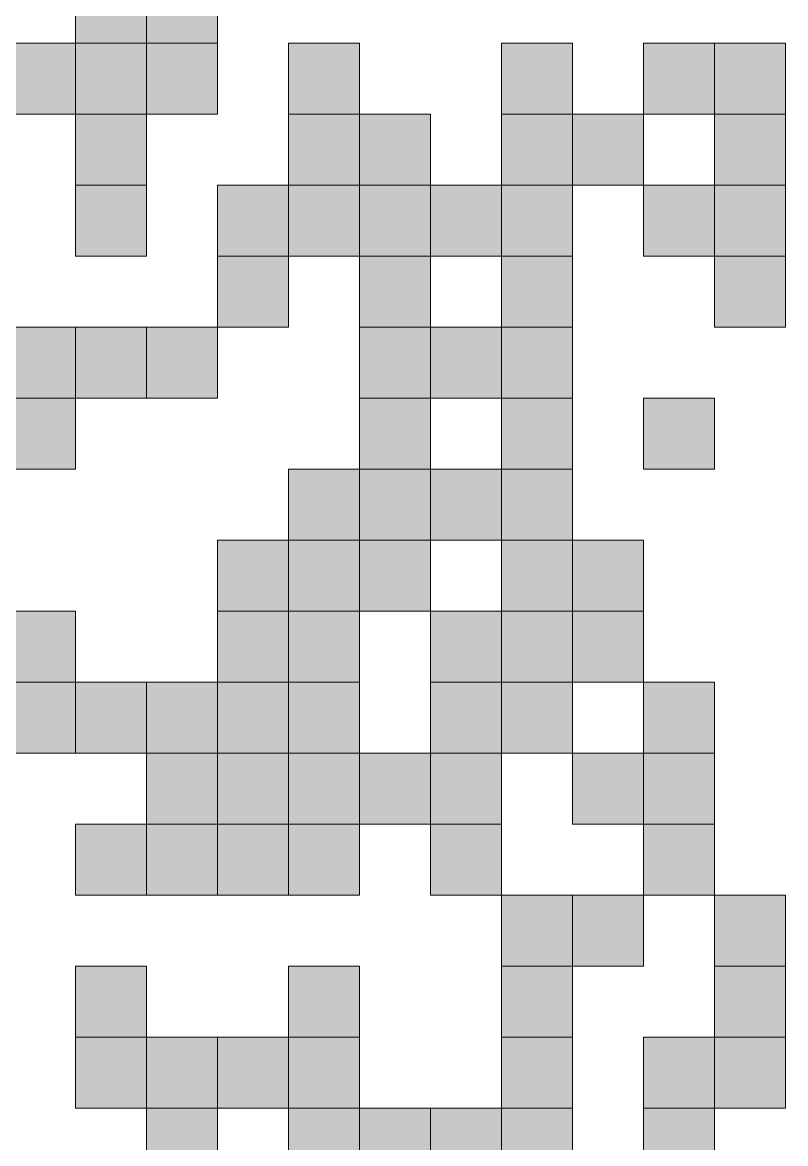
# Model space of a CAD drawing. Header units: inches. Extents: x -69 to 366, y -28 to 237.
# Drawn here: x 182.53 to 194.54, y 204.77 to 222.42 of the extents above; entities that cross this region are included whole.
import ezdxf

# ---------------------------------------------------------------- set-up
doc = ezdxf.new("R2010")
doc.units = ezdxf.units.IN
doc.header["$MEASUREMENT"] = 0
doc.layers.add('Graba Raster', color=2, linetype='Continuous')

msp = doc.modelspace()

# ---------------------------------------------------------------- hatches: boundary and pattern name
at = {"layer": 'Graba Raster', "true_color": 0xffffff}
h = msp.add_hatch(color=7, dxfattribs=at)
h.dxf.hatch_style = 2
h.paths.add_polyline_path([(183.366, 223.207), (184.484, 223.207), (184.484, 222.089), (183.366, 222.089)])
h = msp.add_hatch(color=7, dxfattribs=at)
h.dxf.hatch_style = 2
h.paths.add_polyline_path([(184.484, 223.207), (185.601, 223.207), (185.601, 222.089), (184.484, 222.089)])
h = msp.add_hatch(color=7, dxfattribs=at)
h.dxf.hatch_style = 2
h.paths.add_polyline_path([(182.249, 222.089), (183.366, 222.089), (183.366, 220.972), (182.249, 220.972)])
h = msp.add_hatch(color=7, dxfattribs=at)
h.dxf.hatch_style = 2
h.paths.add_polyline_path([(183.366, 222.089), (184.484, 222.089), (184.484, 220.972), (183.366, 220.972)])
h = msp.add_hatch(color=7, dxfattribs=at)
h.dxf.hatch_style = 2
h.paths.add_polyline_path([(184.484, 222.089), (185.601, 222.089), (185.601, 220.972), (184.484, 220.972)])
h = msp.add_hatch(color=7, dxfattribs=at)
h.dxf.hatch_style = 2
h.paths.add_polyline_path([(186.719, 222.089), (187.837, 222.089), (187.837, 220.972), (186.719, 220.972)])
h = msp.add_hatch(color=7, dxfattribs=at)
h.dxf.hatch_style = 2
h.paths.add_polyline_path([(190.072, 222.089), (191.189, 222.089), (191.189, 220.972), (190.072, 220.972)])
h = msp.add_hatch(color=7, dxfattribs=at)
h.dxf.hatch_style = 2
h.paths.add_polyline_path([(192.307, 222.089), (193.425, 222.089), (193.425, 220.972), (192.307, 220.972)])
h = msp.add_hatch(color=7, dxfattribs=at)
h.dxf.hatch_style = 2
h.paths.add_polyline_path([(193.425, 222.089), (194.542, 222.089), (194.542, 220.972), (193.425, 220.972)])
h = msp.add_hatch(color=7, dxfattribs=at)
h.dxf.hatch_style = 2
h.paths.add_polyline_path([(183.366, 220.972), (184.484, 220.972), (184.484, 219.854), (183.366, 219.854)])
h = msp.add_hatch(color=7, dxfattribs=at)
h.dxf.hatch_style = 2
h.paths.add_polyline_path([(186.719, 220.972), (187.837, 220.972), (187.837, 219.854), (186.719, 219.854)])
h = msp.add_hatch(color=7, dxfattribs=at)
h.dxf.hatch_style = 2
h.paths.add_polyline_path([(187.837, 220.972), (188.955, 220.972), (188.955, 219.854), (187.837, 219.854)])
h = msp.add_hatch(color=7, dxfattribs=at)
h.dxf.hatch_style = 2
h.paths.add_polyline_path([(190.072, 220.972), (191.189, 220.972), (191.189, 219.854), (190.072, 219.854)])
h = msp.add_hatch(color=7, dxfattribs=at)
h.dxf.hatch_style = 2
h.paths.add_polyline_path([(191.189, 220.972), (192.307, 220.972), (192.307, 219.854), (191.189, 219.854)])
h = msp.add_hatch(color=7, dxfattribs=at)
h.dxf.hatch_style = 2
h.paths.add_polyline_path([(193.425, 220.972), (194.542, 220.972), (194.542, 219.854), (193.425, 219.854)])
h = msp.add_hatch(color=7, dxfattribs=at)
h.dxf.hatch_style = 2
h.paths.add_polyline_path([(183.366, 219.854), (184.484, 219.854), (184.484, 218.736), (183.366, 218.736)])
h = msp.add_hatch(color=7, dxfattribs=at)
h.dxf.hatch_style = 2
h.paths.add_polyline_path([(185.601, 219.854), (186.719, 219.854), (186.719, 218.736), (185.601, 218.736)])
h = msp.add_hatch(color=7, dxfattribs=at)
h.dxf.hatch_style = 2
h.paths.add_polyline_path([(186.719, 219.854), (187.837, 219.854), (187.837, 218.736), (186.719, 218.736)])
h = msp.add_hatch(color=7, dxfattribs=at)
h.dxf.hatch_style = 2
h.paths.add_polyline_path([(187.837, 219.854), (188.955, 219.854), (188.955, 218.736), (187.837, 218.736)])
h = msp.add_hatch(color=7, dxfattribs=at)
h.dxf.hatch_style = 2
h.paths.add_polyline_path([(188.955, 219.854), (190.072, 219.854), (190.072, 218.736), (188.955, 218.736)])
h = msp.add_hatch(color=7, dxfattribs=at)
h.dxf.hatch_style = 2
h.paths.add_polyline_path([(190.072, 219.854), (191.189, 219.854), (191.189, 218.736), (190.072, 218.736)])
h = msp.add_hatch(color=7, dxfattribs=at)
h.dxf.hatch_style = 2
h.paths.add_polyline_path([(192.307, 219.854), (193.425, 219.854), (193.425, 218.736), (192.307, 218.736)])
h = msp.add_hatch(color=7, dxfattribs=at)
h.dxf.hatch_style = 2
h.paths.add_polyline_path([(193.425, 219.854), (194.542, 219.854), (194.542, 218.736), (193.425, 218.736)])
h = msp.add_hatch(color=7, dxfattribs=at)
h.dxf.hatch_style = 2
h.paths.add_polyline_path([(185.601, 218.736), (186.719, 218.736), (186.719, 217.619), (185.601, 217.619)])
h = msp.add_hatch(color=7, dxfattribs=at)
h.dxf.hatch_style = 2
h.paths.add_polyline_path([(187.837, 218.736), (188.955, 218.736), (188.955, 217.619), (187.837, 217.619)])
h = msp.add_hatch(color=7, dxfattribs=at)
h.dxf.hatch_style = 2
h.paths.add_polyline_path([(190.072, 218.736), (191.189, 218.736), (191.189, 217.619), (190.072, 217.619)])
h = msp.add_hatch(color=7, dxfattribs=at)
h.dxf.hatch_style = 2
h.paths.add_polyline_path([(193.425, 218.736), (194.542, 218.736), (194.542, 217.619), (193.425, 217.619)])
h = msp.add_hatch(color=7, dxfattribs=at)
h.dxf.hatch_style = 2
h.paths.add_polyline_path([(182.249, 217.619), (183.366, 217.619), (183.366, 216.501), (182.249, 216.501)])
h = msp.add_hatch(color=7, dxfattribs=at)
h.dxf.hatch_style = 2
h.paths.add_polyline_path([(183.366, 217.619), (184.484, 217.619), (184.484, 216.501), (183.366, 216.501)])
h = msp.add_hatch(color=7, dxfattribs=at)
h.dxf.hatch_style = 2
h.paths.add_polyline_path([(184.484, 217.619), (185.601, 217.619), (185.601, 216.501), (184.484, 216.501)])
h = msp.add_hatch(color=7, dxfattribs=at)
h.dxf.hatch_style = 2
h.paths.add_polyline_path([(187.837, 217.619), (188.955, 217.619), (188.955, 216.501), (187.837, 216.501)])
h = msp.add_hatch(color=7, dxfattribs=at)
h.dxf.hatch_style = 2
h.paths.add_polyline_path([(188.955, 217.619), (190.072, 217.619), (190.072, 216.501), (188.955, 216.501)])
h = msp.add_hatch(color=7, dxfattribs=at)
h.dxf.hatch_style = 2
h.paths.add_polyline_path([(190.072, 217.619), (191.189, 217.619), (191.189, 216.501), (190.072, 216.501)])
h = msp.add_hatch(color=7, dxfattribs=at)
h.dxf.hatch_style = 2
h.paths.add_polyline_path([(182.249, 216.501), (183.366, 216.501), (183.366, 215.384), (182.249, 215.384)])
h = msp.add_hatch(color=7, dxfattribs=at)
h.dxf.hatch_style = 2
h.paths.add_polyline_path([(187.837, 216.501), (188.955, 216.501), (188.955, 215.384), (187.837, 215.384)])
h = msp.add_hatch(color=7, dxfattribs=at)
h.dxf.hatch_style = 2
h.paths.add_polyline_path([(190.072, 216.501), (191.189, 216.501), (191.189, 215.384), (190.072, 215.384)])
h = msp.add_hatch(color=7, dxfattribs=at)
h.dxf.hatch_style = 2
h.paths.add_polyline_path([(192.307, 216.501), (193.425, 216.501), (193.425, 215.384), (192.307, 215.384)])
h = msp.add_hatch(color=7, dxfattribs=at)
h.dxf.hatch_style = 2
h.paths.add_polyline_path([(186.719, 215.384), (187.837, 215.384), (187.837, 214.266), (186.719, 214.266)])
h = msp.add_hatch(color=7, dxfattribs=at)
h.dxf.hatch_style = 2
h.paths.add_polyline_path([(187.837, 215.384), (188.955, 215.384), (188.955, 214.266), (187.837, 214.266)])
h = msp.add_hatch(color=7, dxfattribs=at)
h.dxf.hatch_style = 2
h.paths.add_polyline_path([(188.955, 215.384), (190.072, 215.384), (190.072, 214.266), (188.955, 214.266)])
h = msp.add_hatch(color=7, dxfattribs=at)
h.dxf.hatch_style = 2
h.paths.add_polyline_path([(190.072, 215.384), (191.189, 215.384), (191.189, 214.266), (190.072, 214.266)])
h = msp.add_hatch(color=7, dxfattribs=at)
h.dxf.hatch_style = 2
h.paths.add_polyline_path([(185.601, 214.266), (186.719, 214.266), (186.719, 213.148), (185.601, 213.148)])
h = msp.add_hatch(color=7, dxfattribs=at)
h.dxf.hatch_style = 2
h.paths.add_polyline_path([(186.719, 214.266), (187.837, 214.266), (187.837, 213.148), (186.719, 213.148)])
h = msp.add_hatch(color=7, dxfattribs=at)
h.dxf.hatch_style = 2
h.paths.add_polyline_path([(187.837, 214.266), (188.955, 214.266), (188.955, 213.148), (187.837, 213.148)])
h = msp.add_hatch(color=7, dxfattribs=at)
h.dxf.hatch_style = 2
h.paths.add_polyline_path([(190.072, 214.266), (191.189, 214.266), (191.189, 213.148), (190.072, 213.148)])
h = msp.add_hatch(color=7, dxfattribs=at)
h.dxf.hatch_style = 2
h.paths.add_polyline_path([(191.189, 214.266), (192.307, 214.266), (192.307, 213.148), (191.189, 213.148)])
h = msp.add_hatch(color=7, dxfattribs=at)
h.dxf.hatch_style = 2
h.paths.add_polyline_path([(182.249, 213.148), (183.366, 213.148), (183.366, 212.031), (182.249, 212.031)])
h = msp.add_hatch(color=7, dxfattribs=at)
h.dxf.hatch_style = 2
h.paths.add_polyline_path([(185.601, 213.148), (186.719, 213.148), (186.719, 212.031), (185.601, 212.031)])
h = msp.add_hatch(color=7, dxfattribs=at)
h.dxf.hatch_style = 2
h.paths.add_polyline_path([(186.719, 213.148), (187.837, 213.148), (187.837, 212.031), (186.719, 212.031)])
h = msp.add_hatch(color=7, dxfattribs=at)
h.dxf.hatch_style = 2
h.paths.add_polyline_path([(188.955, 213.148), (190.072, 213.148), (190.072, 212.031), (188.955, 212.031)])
h = msp.add_hatch(color=7, dxfattribs=at)
h.dxf.hatch_style = 2
h.paths.add_polyline_path([(190.072, 213.148), (191.189, 213.148), (191.189, 212.031), (190.072, 212.031)])
h = msp.add_hatch(color=7, dxfattribs=at)
h.dxf.hatch_style = 2
h.paths.add_polyline_path([(191.189, 213.148), (192.307, 213.148), (192.307, 212.031), (191.189, 212.031)])
h = msp.add_hatch(color=7, dxfattribs=at)
h.dxf.hatch_style = 2
h.paths.add_polyline_path([(182.249, 212.031), (183.366, 212.031), (183.366, 210.913), (182.249, 210.913)])
h = msp.add_hatch(color=7, dxfattribs=at)
h.dxf.hatch_style = 2
h.paths.add_polyline_path([(183.366, 212.031), (184.484, 212.031), (184.484, 210.913), (183.366, 210.913)])
h = msp.add_hatch(color=7, dxfattribs=at)
h.dxf.hatch_style = 2
h.paths.add_polyline_path([(184.484, 212.031), (185.601, 212.031), (185.601, 210.913), (184.484, 210.913)])
h = msp.add_hatch(color=7, dxfattribs=at)
h.dxf.hatch_style = 2
h.paths.add_polyline_path([(185.601, 212.031), (186.719, 212.031), (186.719, 210.913), (185.601, 210.913)])
h = msp.add_hatch(color=7, dxfattribs=at)
h.dxf.hatch_style = 2
h.paths.add_polyline_path([(186.719, 212.031), (187.837, 212.031), (187.837, 210.913), (186.719, 210.913)])
h = msp.add_hatch(color=7, dxfattribs=at)
h.dxf.hatch_style = 2
h.paths.add_polyline_path([(188.955, 212.031), (190.072, 212.031), (190.072, 210.913), (188.955, 210.913)])
h = msp.add_hatch(color=7, dxfattribs=at)
h.dxf.hatch_style = 2
h.paths.add_polyline_path([(190.072, 212.031), (191.189, 212.031), (191.189, 210.913), (190.072, 210.913)])
h = msp.add_hatch(color=7, dxfattribs=at)
h.dxf.hatch_style = 2
h.paths.add_polyline_path([(192.307, 212.031), (193.425, 212.031), (193.425, 210.913), (192.307, 210.913)])
h = msp.add_hatch(color=7, dxfattribs=at)
h.dxf.hatch_style = 2
h.paths.add_polyline_path([(184.484, 210.913), (185.601, 210.913), (185.601, 209.796), (184.484, 209.796)])
h = msp.add_hatch(color=7, dxfattribs=at)
h.dxf.hatch_style = 2
h.paths.add_polyline_path([(185.601, 210.913), (186.719, 210.913), (186.719, 209.796), (185.601, 209.796)])
h = msp.add_hatch(color=7, dxfattribs=at)
h.dxf.hatch_style = 2
h.paths.add_polyline_path([(186.719, 210.913), (187.837, 210.913), (187.837, 209.796), (186.719, 209.796)])
h = msp.add_hatch(color=7, dxfattribs=at)
h.dxf.hatch_style = 2
h.paths.add_polyline_path([(187.837, 210.913), (188.955, 210.913), (188.955, 209.796), (187.837, 209.796)])
h = msp.add_hatch(color=7, dxfattribs=at)
h.dxf.hatch_style = 2
h.paths.add_polyline_path([(188.955, 210.913), (190.072, 210.913), (190.072, 209.796), (188.955, 209.796)])
h = msp.add_hatch(color=7, dxfattribs=at)
h.dxf.hatch_style = 2
h.paths.add_polyline_path([(191.189, 210.913), (192.307, 210.913), (192.307, 209.796), (191.189, 209.796)])
h = msp.add_hatch(color=7, dxfattribs=at)
h.dxf.hatch_style = 2
h.paths.add_polyline_path([(192.307, 210.913), (193.425, 210.913), (193.425, 209.796), (192.307, 209.796)])
h = msp.add_hatch(color=7, dxfattribs=at)
h.dxf.hatch_style = 2
h.paths.add_polyline_path([(183.366, 209.796), (184.484, 209.796), (184.484, 208.678), (183.366, 208.678)])
h = msp.add_hatch(color=7, dxfattribs=at)
h.dxf.hatch_style = 2
h.paths.add_polyline_path([(184.484, 209.796), (185.601, 209.796), (185.601, 208.678), (184.484, 208.678)])
h = msp.add_hatch(color=7, dxfattribs=at)
h.dxf.hatch_style = 2
h.paths.add_polyline_path([(185.601, 209.796), (186.719, 209.796), (186.719, 208.678), (185.601, 208.678)])
h = msp.add_hatch(color=7, dxfattribs=at)
h.dxf.hatch_style = 2
h.paths.add_polyline_path([(186.719, 209.796), (187.837, 209.796), (187.837, 208.678), (186.719, 208.678)])
h = msp.add_hatch(color=7, dxfattribs=at)
h.dxf.hatch_style = 2
h.paths.add_polyline_path([(188.955, 209.796), (190.072, 209.796), (190.072, 208.678), (188.955, 208.678)])
h = msp.add_hatch(color=7, dxfattribs=at)
h.dxf.hatch_style = 2
h.paths.add_polyline_path([(192.307, 209.796), (193.425, 209.796), (193.425, 208.678), (192.307, 208.678)])
h = msp.add_hatch(color=7, dxfattribs=at)
h.dxf.hatch_style = 2
h.paths.add_polyline_path([(190.072, 208.678), (191.189, 208.678), (191.189, 207.56), (190.072, 207.56)])
h = msp.add_hatch(color=7, dxfattribs=at)
h.dxf.hatch_style = 2
h.paths.add_polyline_path([(191.189, 208.678), (192.307, 208.678), (192.307, 207.56), (191.189, 207.56)])
h = msp.add_hatch(color=7, dxfattribs=at)
h.dxf.hatch_style = 2
h.paths.add_polyline_path([(193.425, 208.678), (194.542, 208.678), (194.542, 207.56), (193.425, 207.56)])
h = msp.add_hatch(color=7, dxfattribs=at)
h.dxf.hatch_style = 2
h.paths.add_polyline_path([(183.366, 207.56), (184.484, 207.56), (184.484, 206.443), (183.366, 206.443)])
h = msp.add_hatch(color=7, dxfattribs=at)
h.dxf.hatch_style = 2
h.paths.add_polyline_path([(186.719, 207.56), (187.837, 207.56), (187.837, 206.443), (186.719, 206.443)])
h = msp.add_hatch(color=7, dxfattribs=at)
h.dxf.hatch_style = 2
h.paths.add_polyline_path([(190.072, 207.56), (191.189, 207.56), (191.189, 206.443), (190.072, 206.443)])
h = msp.add_hatch(color=7, dxfattribs=at)
h.dxf.hatch_style = 2
h.paths.add_polyline_path([(193.425, 207.56), (194.542, 207.56), (194.542, 206.443), (193.425, 206.443)])
h = msp.add_hatch(color=7, dxfattribs=at)
h.dxf.hatch_style = 2
h.paths.add_polyline_path([(183.366, 206.443), (184.484, 206.443), (184.484, 205.325), (183.366, 205.325)])
h = msp.add_hatch(color=7, dxfattribs=at)
h.dxf.hatch_style = 2
h.paths.add_polyline_path([(184.484, 206.443), (185.601, 206.443), (185.601, 205.325), (184.484, 205.325)])
h = msp.add_hatch(color=7, dxfattribs=at)
h.dxf.hatch_style = 2
h.paths.add_polyline_path([(185.601, 206.443), (186.719, 206.443), (186.719, 205.325), (185.601, 205.325)])
h = msp.add_hatch(color=7, dxfattribs=at)
h.dxf.hatch_style = 2
h.paths.add_polyline_path([(186.719, 206.443), (187.837, 206.443), (187.837, 205.325), (186.719, 205.325)])
h = msp.add_hatch(color=7, dxfattribs=at)
h.dxf.hatch_style = 2
h.paths.add_polyline_path([(190.072, 206.443), (191.189, 206.443), (191.189, 205.325), (190.072, 205.325)])
h = msp.add_hatch(color=7, dxfattribs=at)
h.dxf.hatch_style = 2
h.paths.add_polyline_path([(192.307, 206.443), (193.425, 206.443), (193.425, 205.325), (192.307, 205.325)])
h = msp.add_hatch(color=7, dxfattribs=at)
h.dxf.hatch_style = 2
h.paths.add_polyline_path([(193.425, 206.443), (194.542, 206.443), (194.542, 205.325), (193.425, 205.325)])
h = msp.add_hatch(color=7, dxfattribs=at)
h.dxf.hatch_style = 2
h.paths.add_polyline_path([(184.484, 205.325), (185.601, 205.325), (185.601, 204.208), (184.484, 204.208)])
h = msp.add_hatch(color=7, dxfattribs=at)
h.dxf.hatch_style = 2
h.paths.add_polyline_path([(186.719, 205.325), (187.837, 205.325), (187.837, 204.208), (186.719, 204.208)])
h = msp.add_hatch(color=7, dxfattribs=at)
h.dxf.hatch_style = 2
h.paths.add_polyline_path([(187.837, 205.325), (188.955, 205.325), (188.955, 204.208), (187.837, 204.208)])
h = msp.add_hatch(color=7, dxfattribs=at)
h.dxf.hatch_style = 2
h.paths.add_polyline_path([(188.955, 205.325), (190.072, 205.325), (190.072, 204.208), (188.955, 204.208)])
h = msp.add_hatch(color=7, dxfattribs=at)
h.dxf.hatch_style = 2
h.paths.add_polyline_path([(190.072, 205.325), (191.189, 205.325), (191.189, 204.208), (190.072, 204.208)])
h = msp.add_hatch(color=7, dxfattribs=at)
h.dxf.hatch_style = 2
h.paths.add_polyline_path([(192.307, 205.325), (193.425, 205.325), (193.425, 204.208), (192.307, 204.208)])

# ---------------------------------------------------------------- linework, layer by layer
at = {"layer": 'Graba Raster', "lineweight": 0}
for points in [[(183.366, 223.207), (184.484, 223.207), (184.484, 222.089), (183.366, 222.089), (183.366, 223.207)], [(184.484, 223.207), (185.601, 223.207), (185.601, 222.089), (184.484, 222.089), (184.484, 223.207)], [(182.249, 222.089), (183.366, 222.089), (183.366, 220.972), (182.249, 220.972), (182.249, 222.089)], [(183.366, 222.089), (184.484, 222.089), (184.484, 220.972), (183.366, 220.972), (183.366, 222.089)], [(184.484, 222.089), (185.601, 222.089), (185.601, 220.972), (184.484, 220.972), (184.484, 222.089)], [(186.719, 222.089), (187.837, 222.089), (187.837, 220.972), (186.719, 220.972), (186.719, 222.089)], [(190.072, 222.089), (191.189, 222.089), (191.189, 220.972), (190.072, 220.972), (190.072, 222.089)], [(192.307, 222.089), (193.425, 222.089), (193.425, 220.972), (192.307, 220.972), (192.307, 222.089)], [(193.425, 222.089), (194.542, 222.089), (194.542, 220.972), (193.425, 220.972), (193.425, 222.089)], [(183.366, 220.972), (184.484, 220.972), (184.484, 219.854), (183.366, 219.854), (183.366, 220.972)], [(186.719, 220.972), (187.837, 220.972), (187.837, 219.854), (186.719, 219.854), (186.719, 220.972)], [(187.837, 220.972), (188.955, 220.972), (188.955, 219.854), (187.837, 219.854), (187.837, 220.972)], [(190.072, 220.972), (191.189, 220.972), (191.189, 219.854), (190.072, 219.854), (190.072, 220.972)], [(191.189, 220.972), (192.307, 220.972), (192.307, 219.854), (191.189, 219.854), (191.189, 220.972)], [(193.425, 220.972), (194.542, 220.972), (194.542, 219.854), (193.425, 219.854), (193.425, 220.972)], [(183.366, 219.854), (184.484, 219.854), (184.484, 218.736), (183.366, 218.736), (183.366, 219.854)], [(185.601, 219.854), (186.719, 219.854), (186.719, 218.736), (185.601, 218.736), (185.601, 219.854)], [(186.719, 219.854), (187.837, 219.854), (187.837, 218.736), (186.719, 218.736), (186.719, 219.854)], [(187.837, 219.854), (188.955, 219.854), (188.955, 218.736), (187.837, 218.736), (187.837, 219.854)], [(188.955, 219.854), (190.072, 219.854), (190.072, 218.736), (188.955, 218.736), (188.955, 219.854)], [(190.072, 219.854), (191.189, 219.854), (191.189, 218.736), (190.072, 218.736), (190.072, 219.854)], [(192.307, 219.854), (193.425, 219.854), (193.425, 218.736), (192.307, 218.736), (192.307, 219.854)], [(193.425, 219.854), (194.542, 219.854), (194.542, 218.736), (193.425, 218.736), (193.425, 219.854)], [(185.601, 218.736), (186.719, 218.736), (186.719, 217.619), (185.601, 217.619), (185.601, 218.736)], [(187.837, 218.736), (188.955, 218.736), (188.955, 217.619), (187.837, 217.619), (187.837, 218.736)], [(190.072, 218.736), (191.189, 218.736), (191.189, 217.619), (190.072, 217.619), (190.072, 218.736)], [(193.425, 218.736), (194.542, 218.736), (194.542, 217.619), (193.425, 217.619), (193.425, 218.736)], [(182.249, 217.619), (183.366, 217.619), (183.366, 216.501), (182.249, 216.501), (182.249, 217.619)], [(183.366, 217.619), (184.484, 217.619), (184.484, 216.501), (183.366, 216.501), (183.366, 217.619)], [(184.484, 217.619), (185.601, 217.619), (185.601, 216.501), (184.484, 216.501), (184.484, 217.619)], [(187.837, 217.619), (188.955, 217.619), (188.955, 216.501), (187.837, 216.501), (187.837, 217.619)], [(188.955, 217.619), (190.072, 217.619), (190.072, 216.501), (188.955, 216.501), (188.955, 217.619)], [(190.072, 217.619), (191.189, 217.619), (191.189, 216.501), (190.072, 216.501), (190.072, 217.619)], [(182.249, 216.501), (183.366, 216.501), (183.366, 215.384), (182.249, 215.384), (182.249, 216.501)], [(187.837, 216.501), (188.955, 216.501), (188.955, 215.384), (187.837, 215.384), (187.837, 216.501)], [(190.072, 216.501), (191.189, 216.501), (191.189, 215.384), (190.072, 215.384), (190.072, 216.501)], [(192.307, 216.501), (193.425, 216.501), (193.425, 215.384), (192.307, 215.384), (192.307, 216.501)], [(186.719, 215.384), (187.837, 215.384), (187.837, 214.266), (186.719, 214.266), (186.719, 215.384)], [(187.837, 215.384), (188.955, 215.384), (188.955, 214.266), (187.837, 214.266), (187.837, 215.384)], [(188.955, 215.384), (190.072, 215.384), (190.072, 214.266), (188.955, 214.266), (188.955, 215.384)], [(190.072, 215.384), (191.189, 215.384), (191.189, 214.266), (190.072, 214.266), (190.072, 215.384)], [(185.601, 214.266), (186.719, 214.266), (186.719, 213.148), (185.601, 213.148), (185.601, 214.266)], [(186.719, 214.266), (187.837, 214.266), (187.837, 213.148), (186.719, 213.148), (186.719, 214.266)], [(187.837, 214.266), (188.955, 214.266), (188.955, 213.148), (187.837, 213.148), (187.837, 214.266)], [(190.072, 214.266), (191.189, 214.266), (191.189, 213.148), (190.072, 213.148), (190.072, 214.266)], [(191.189, 214.266), (192.307, 214.266), (192.307, 213.148), (191.189, 213.148), (191.189, 214.266)], [(182.249, 213.148), (183.366, 213.148), (183.366, 212.031), (182.249, 212.031), (182.249, 213.148)], [(185.601, 213.148), (186.719, 213.148), (186.719, 212.031), (185.601, 212.031), (185.601, 213.148)], [(186.719, 213.148), (187.837, 213.148), (187.837, 212.031), (186.719, 212.031), (186.719, 213.148)], [(188.955, 213.148), (190.072, 213.148), (190.072, 212.031), (188.955, 212.031), (188.955, 213.148)], [(190.072, 213.148), (191.189, 213.148), (191.189, 212.031), (190.072, 212.031), (190.072, 213.148)], [(191.189, 213.148), (192.307, 213.148), (192.307, 212.031), (191.189, 212.031), (191.189, 213.148)], [(182.249, 212.031), (183.366, 212.031), (183.366, 210.913), (182.249, 210.913), (182.249, 212.031)], [(183.366, 212.031), (184.484, 212.031), (184.484, 210.913), (183.366, 210.913), (183.366, 212.031)], [(184.484, 212.031), (185.601, 212.031), (185.601, 210.913), (184.484, 210.913), (184.484, 212.031)], [(185.601, 212.031), (186.719, 212.031), (186.719, 210.913), (185.601, 210.913), (185.601, 212.031)], [(186.719, 212.031), (187.837, 212.031), (187.837, 210.913), (186.719, 210.913), (186.719, 212.031)], [(188.955, 212.031), (190.072, 212.031), (190.072, 210.913), (188.955, 210.913), (188.955, 212.031)], [(190.072, 212.031), (191.189, 212.031), (191.189, 210.913), (190.072, 210.913), (190.072, 212.031)], [(192.307, 212.031), (193.425, 212.031), (193.425, 210.913), (192.307, 210.913), (192.307, 212.031)], [(184.484, 210.913), (185.601, 210.913), (185.601, 209.796), (184.484, 209.796), (184.484, 210.913)], [(185.601, 210.913), (186.719, 210.913), (186.719, 209.796), (185.601, 209.796), (185.601, 210.913)], [(186.719, 210.913), (187.837, 210.913), (187.837, 209.796), (186.719, 209.796), (186.719, 210.913)], [(187.837, 210.913), (188.955, 210.913), (188.955, 209.796), (187.837, 209.796), (187.837, 210.913)], [(188.955, 210.913), (190.072, 210.913), (190.072, 209.796), (188.955, 209.796), (188.955, 210.913)], [(191.189, 210.913), (192.307, 210.913), (192.307, 209.796), (191.189, 209.796), (191.189, 210.913)], [(192.307, 210.913), (193.425, 210.913), (193.425, 209.796), (192.307, 209.796), (192.307, 210.913)], [(183.366, 209.796), (184.484, 209.796), (184.484, 208.678), (183.366, 208.678), (183.366, 209.796)], [(184.484, 209.796), (185.601, 209.796), (185.601, 208.678), (184.484, 208.678), (184.484, 209.796)], [(185.601, 209.796), (186.719, 209.796), (186.719, 208.678), (185.601, 208.678), (185.601, 209.796)], [(186.719, 209.796), (187.837, 209.796), (187.837, 208.678), (186.719, 208.678), (186.719, 209.796)], [(188.955, 209.796), (190.072, 209.796), (190.072, 208.678), (188.955, 208.678), (188.955, 209.796)], [(192.307, 209.796), (193.425, 209.796), (193.425, 208.678), (192.307, 208.678), (192.307, 209.796)], [(190.072, 208.678), (191.189, 208.678), (191.189, 207.56), (190.072, 207.56), (190.072, 208.678)], [(191.189, 208.678), (192.307, 208.678), (192.307, 207.56), (191.189, 207.56), (191.189, 208.678)], [(193.425, 208.678), (194.542, 208.678), (194.542, 207.56), (193.425, 207.56), (193.425, 208.678)], [(183.366, 207.56), (184.484, 207.56), (184.484, 206.443), (183.366, 206.443), (183.366, 207.56)], [(186.719, 207.56), (187.837, 207.56), (187.837, 206.443), (186.719, 206.443), (186.719, 207.56)], [(190.072, 207.56), (191.189, 207.56), (191.189, 206.443), (190.072, 206.443), (190.072, 207.56)], [(193.425, 207.56), (194.542, 207.56), (194.542, 206.443), (193.425, 206.443), (193.425, 207.56)], [(183.366, 206.443), (184.484, 206.443), (184.484, 205.325), (183.366, 205.325), (183.366, 206.443)], [(184.484, 206.443), (185.601, 206.443), (185.601, 205.325), (184.484, 205.325), (184.484, 206.443)], [(185.601, 206.443), (186.719, 206.443), (186.719, 205.325), (185.601, 205.325), (185.601, 206.443)], [(186.719, 206.443), (187.837, 206.443), (187.837, 205.325), (186.719, 205.325), (186.719, 206.443)], [(190.072, 206.443), (191.189, 206.443), (191.189, 205.325), (190.072, 205.325), (190.072, 206.443)], [(192.307, 206.443), (193.425, 206.443), (193.425, 205.325), (192.307, 205.325), (192.307, 206.443)], [(193.425, 206.443), (194.542, 206.443), (194.542, 205.325), (193.425, 205.325), (193.425, 206.443)], [(184.484, 205.325), (185.601, 205.325), (185.601, 204.208), (184.484, 204.208), (184.484, 205.325)], [(186.719, 205.325), (187.837, 205.325), (187.837, 204.208), (186.719, 204.208), (186.719, 205.325)], [(187.837, 205.325), (188.955, 205.325), (188.955, 204.208), (187.837, 204.208), (187.837, 205.325)], [(188.955, 205.325), (190.072, 205.325), (190.072, 204.208), (188.955, 204.208), (188.955, 205.325)], [(190.072, 205.325), (191.189, 205.325), (191.189, 204.208), (190.072, 204.208), (190.072, 205.325)], [(192.307, 205.325), (193.425, 205.325), (193.425, 204.208), (192.307, 204.208), (192.307, 205.325)]]:
    msp.add_lwpolyline(points, dxfattribs=at)

doc.saveas('drawing.dxf')
